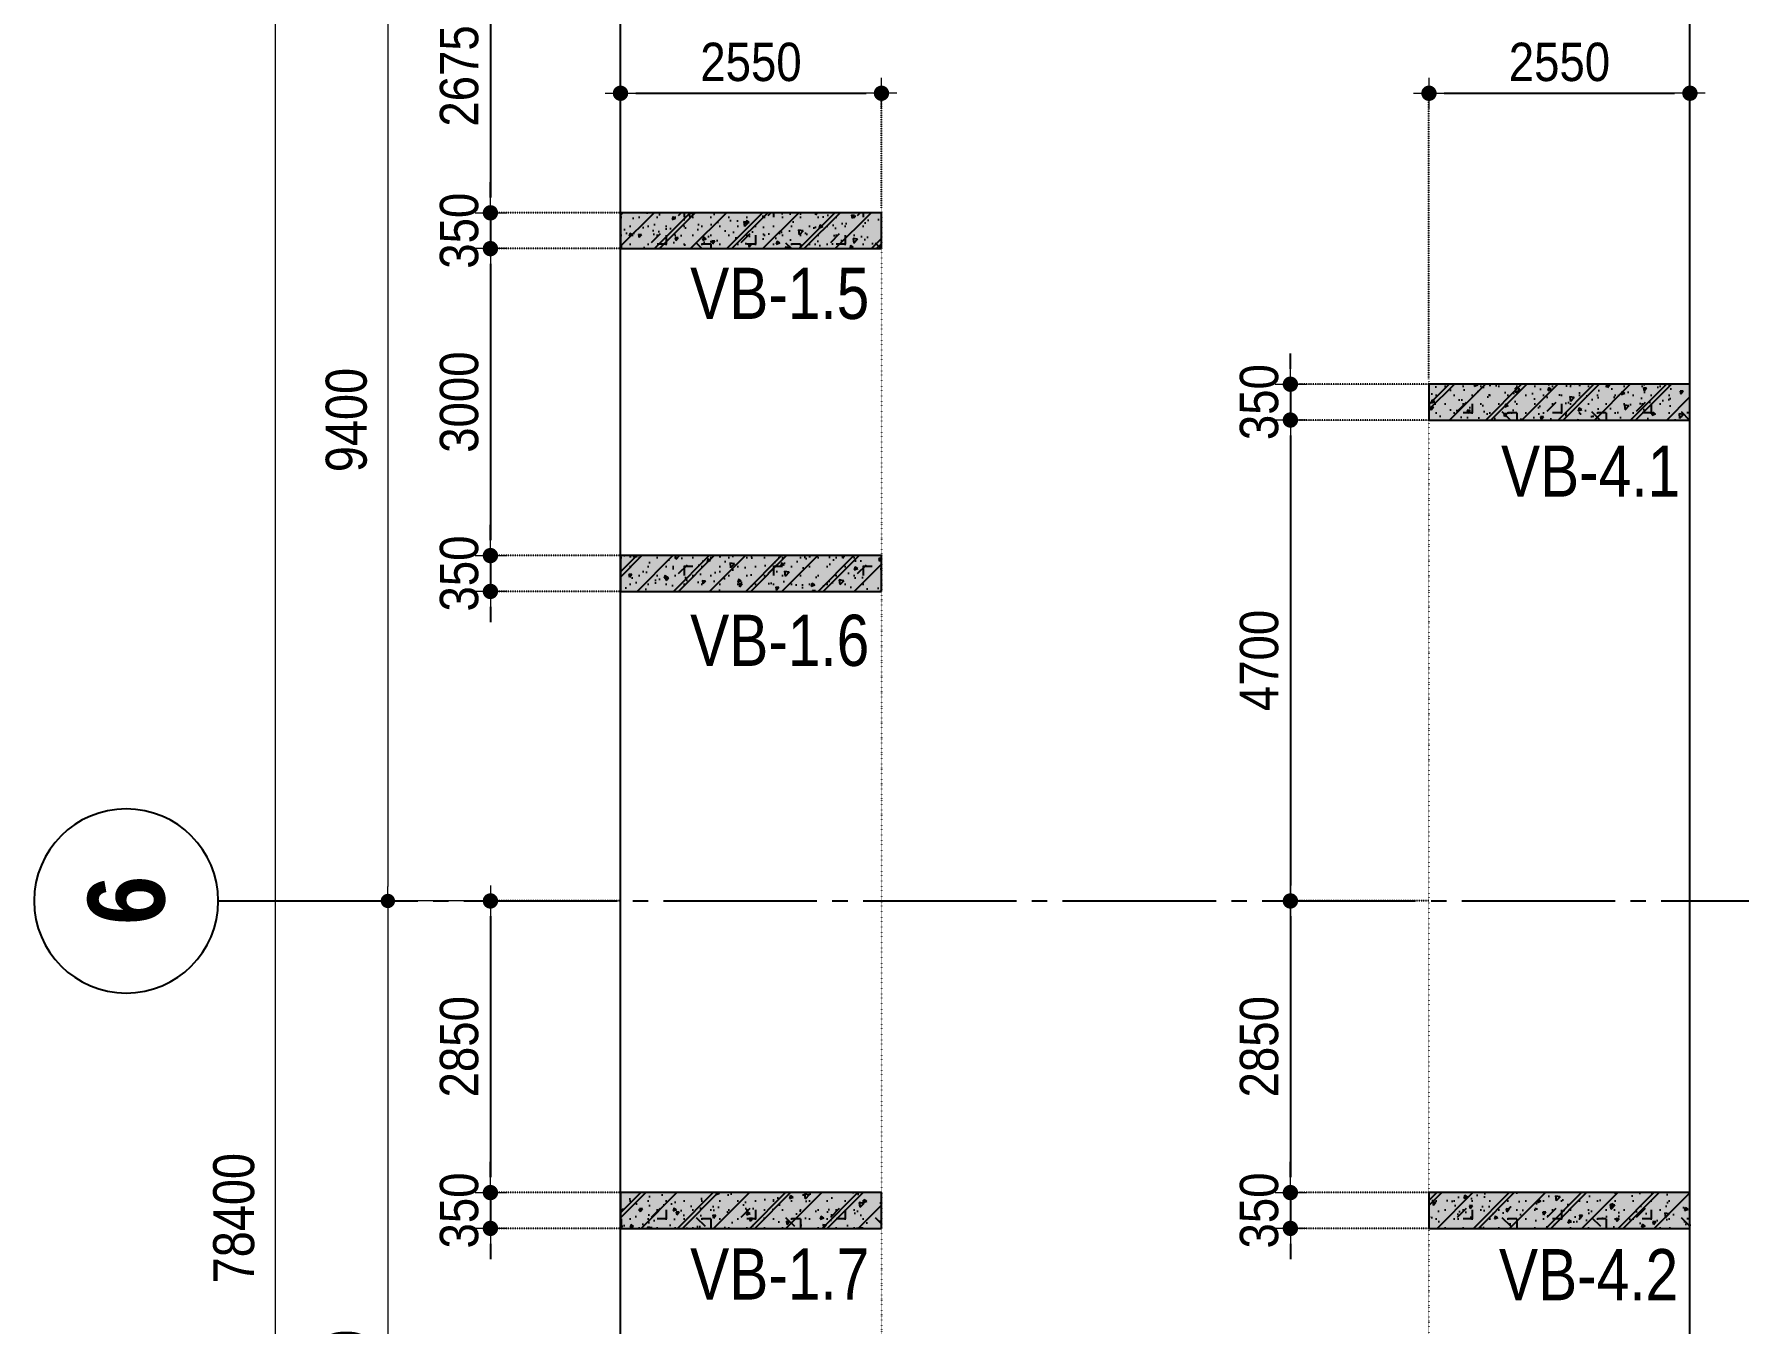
# Model space of a CAD drawing. Header units: millimetres. Extents: x -3973692 to -2843767, y 592734 to 838475.
# Drawn here: x -3077375 to -3060717, y 721998 to 734603 of the extents above; entities that cross this region are included whole.
import ezdxf
from ezdxf.enums import TextEntityAlignment as Align

# ---------------------------------------------------------------- set-up
doc = ezdxf.new("R2010")
doc.units = ezdxf.units.MM
doc.header["$MEASUREMENT"] = 0
doc.header["$PDMODE"] = 3
doc.header["$PDSIZE"] = -20
for name, pattern in [('CHG_XX_Luoi truc-Block B$0$MB_Luoi truc-150-TWB$0$Center101', [13, 10, -1, 1, -1]), ('DIVIDE2', [15.87499999999999, 6.349999999999998, -3.174999999999998, 0, -3.174999999999998, 0, -3.174999999999998]), ('DOT2', [0.125, 0, -0.125]), ('HIDDEN5', [2.8375, 1.25, -1.5875])]:
    doc.linetypes.add(name, pattern=pattern)
doc.layers.get('0').update_dxf_attribs({"lineweight": 9})
doc.layers.get('Defpoints').update_dxf_attribs({"color": 10, "lineweight": 0})
for name, color, linetype, lineweight in [("'S_General_Dim_1", 1, 'Continuous', 18), ("'S_General_Divide_3 Intermediate", 3, 'DIVIDE2', 40), ('CHG_XX_Cot_Block B-T4-7$0$DBAO', 3, 'Continuous', 13), ('CHG_XX_Luoi truc-Block B$0$Dim 200', 1, 'Continuous', 5), ('TEXT', 7, 'Continuous', 15)]:
    doc.layers.add(name, color=color, linetype=linetype, lineweight=lineweight)
for name, color, linetype in [('CHG_XX_Cot_Block B-T4-7$0$mb_cot tang 9-13 twb$0$Concrete Hatch', 218, 'Continuous'), ('CHG_XX_Cot_Block B-T4-7$0$mb_cot tang 9-13 twb$0$Concrete Line', 6, 'Continuous'), ('CHG_XX_Cot_Block B-T4-7$0$mb_cot tang 9-13 twb$0$Concrete Solid', 216, 'Continuous'), ('CHG_XX_Luoi truc-Block B$0$MB_Luoi truc-150-TWB$0$Grid', 34, 'Continuous'), ('CHG_XX_Luoi truc-Block B$0$MB_Luoi truc-150-TWB$0$Grid Line', 251, 'CHG_XX_Luoi truc-Block B$0$MB_Luoi truc-150-TWB$0$Center101'), ('dim', 1, 'Continuous')]:
    doc.layers.add(name, color=color, linetype=linetype)
doc.styles.add('arial', font='arial.ttf', dxfattribs={"width": 0.85})
doc.styles.add('CHG_XX_Luoi truc-Block B$0$MB_Luoi truc-150-TWB$0$Grid A-F$0$VNI-HelveCB', font='')
doc.styles.add('CHG_XX_Luoi truc-Block B$0$Star-HelCon', font='')
doc.styles.add('TTP-HelCon', font='')
doc.styles.get('CHG_XX_Luoi truc-Block B$0$MB_Luoi truc-150-TWB$0$Grid A-F$0$VNI-HelveCB').set_extended_font_data('VNI-Helve-Condense', bold=True)
doc.styles.get('CHG_XX_Luoi truc-Block B$0$Star-HelCon').set_extended_font_data('VNI-Helve-Condense')
doc.styles.get('TTP-HelCon').set_extended_font_data('VNI-Helve-Condense')
doc.dimstyles.new('150', dxfattribs={"dimscale": 150, "dimtxt": 2.5, "dimasz": 1, "dimexe": 0, "dimexo": 0, "dimgap": 0.75, "dimtad": 1, "dimdec": 0, "dimzin": 9, "dimdsep": 46, "dimtxsty": 'arial', "dimblk1": 'DIMDOT', "dimblk2": 'DIMDOT', "dimsah": 1, "dimcen": 2, "dimdle": 3, "dimclre": 8, "dimclrt": 2, "dimadec": 0, "dimazin": 0, "dimtfac": 1, "dimtdec": 0, "dimtix": 1, "dimtmove": 2, "dimatfit": 3, "dimldrblk": 'DIMPIJL', "dimfxl": 1, "dimtvp": 1.8, "dimtolj": 1, "dimtzin": 0, "dimarcsym": 0})
doc.dimstyles.new('CHG_XX_Luoi truc-Block B$0$Dim 200', dxfattribs={"dimscale": 200, "dimtxt": 2, "dimasz": 0.7, "dimexe": 1, "dimexo": 1, "dimgap": 1, "dimtad": 1, "dimdec": 0, "dimzin": 12, "dimdsep": 46, "dimtxsty": 'CHG_XX_Luoi truc-Block B$0$Star-HelCon', "dimblk": 'CHG_XX_Luoi truc-Block B$0$_Dot', "dimcen": 1, "dimclrd": 256, "dimclre": 256, "dimclrt": 3, "dimadec": 0, "dimazin": 0, "dimtfac": 1, "dimtdec": 0, "dimtix": 1, "dimtmove": 2, "dimatfit": 3, "dimldrblk": 'CHG_XX_Luoi truc-Block B$0$HTT Arrow 30', "dimfxl": 1, "dimtolj": 1, "dimtzin": 0, "dimarcsym": 0})

# ---------------------------------------------------------------- blocks, each defined once
blk = doc.blocks.new('*U3043')
at = {"layer": 'CHG_XX_Luoi truc-Block B$0$MB_Luoi truc-150-TWB$0$Grid', "lineweight": -2}
blk.add_line((0, -3), (0, 0), dxfattribs=at)
blk.add_circle((0, -9), 6, dxfattribs=at)
at = {"layer": 'CHG_XX_Luoi truc-Block B$0$MB_Luoi truc-150-TWB$0$Grid Line'}
blk.add_line((0, 0), (0, 189), dxfattribs=at)
at = {"layer": 'CHG_XX_Luoi truc-Block B$0$MB_Luoi truc-150-TWB$0$Grid', "lineweight": -2, "style": 'CHG_XX_Luoi truc-Block B$0$MB_Luoi truc-150-TWB$0$Grid A-F$0$VNI-HelveCB'}
for tag, p in [('GRIDSUB', (0, 198)), ('GRID', (0, -9))]:
    blk.add_attdef(tag, text='', height=5, dxfattribs=at).set_placement(p, align=Align.MIDDLE)
blk = doc.blocks.new('CHG_XX_Luoi truc-Block B$0$_Dot')
at = {"color": 0, "linetype": 'ByBlock', "lineweight": -2}
blk.add_line((-0.5, 0), (-1, 0), dxfattribs=at)
at = {"color": 0, "linetype": 'ByBlock', "const_width": 0.5}
blk.add_lwpolyline([(-0.25, 0, 1), (0.25, 0, 1)], format="xyb", close=True, dxfattribs=at)
blk = doc.blocks.new('*D3054')
at = {"layer": 'CHG_XX_Luoi truc-Block B$0$Dim 200', "lineweight": -2, "transparency": 16777216}
for p, q in [((8025584.807259982, 1099148.634998515), (8023615.11232847, 1099148.634998515)), ((8023815.11232847, 1099008.634998515), (8023815.11232847, 1089888.634998515)), ((8025584.807259982, 1089748.634998515), (8023615.11232847, 1089748.634998515))]:
    blk.add_line(p, q, dxfattribs=at)
at = {"layer": 'Defpoints', "color": 0, "transparency": 16777216}
for p in [(8025784.807259982, 1099148.634998515), (8023815.11232847, 1089748.634998515), (8025784.807259982, 1089748.634998515)]:
    blk.add_point(p, dxfattribs=at)
at = {"layer": 'CHG_XX_Luoi truc-Block B$0$Dim 200', "lineweight": -2, "transparency": 16777216, "xscale": 140, "yscale": 140, "zscale": 140}
for p, rotation in [((8023815.11232847, 1099148.634998515), 90), ((8023815.11232847, 1089748.634998515), 270)]:
    blk.add_blockref('CHG_XX_Luoi truc-Block B$0$_Dot', p, dxfattribs=dict(at, rotation=rotation))
at = {"layer": 'CHG_XX_Luoi truc-Block B$0$Dim 200', "color": 3, "transparency": 16777216, "insert": (8023410.845661803, 1094448.634998517), "char_height": 400, "attachment_point": 5, "rotation": 90, "style": 'CHG_XX_Luoi truc-Block B$0$Star-HelCon'}
blk.add_mtext('\\A1;9400', dxfattribs=at)
blk = doc.blocks.new('CHG_XX_Luoi truc-Block B$0$HTT Arrow 30')
blk.add_hatch(color=256).paths.add_polyline_path([(-2.5, 0.3750000000000002), (-2.5, -0.3749999999999998), (0, 0)])
at = {"color": 0, "linetype": 'ByBlock', "lineweight": -2}
for p, q in [((0, 0), (-2.5, 0.3750000000000002)), ((-2.5, -0.3749999999999998), (-2.5, 0.3750000000000002)), ((0, 0), (-2.5, -0.3749999999999998))]:
    blk.add_line(p, q, dxfattribs=at)
blk = doc.blocks.new('*D3055')
at = {"layer": 'CHG_XX_Luoi truc-Block B$0$Dim 200', "lineweight": -2, "transparency": 16777216}
for p, q in [((8025584.807259982, 1089748.634998515), (8023615.11232847, 1089748.634998515)), ((8023815.11232847, 1089608.634998515), (8023815.11232847, 1080488.634998515)), ((8025584.807259982, 1080348.634998515), (8023615.11232847, 1080348.634998515))]:
    blk.add_line(p, q, dxfattribs=at)
at = {"layer": 'Defpoints', "color": 0, "transparency": 16777216}
for p in [(8025784.807259982, 1089748.634998515), (8023815.11232847, 1080348.634998515), (8025784.807259982, 1080348.634998515)]:
    blk.add_point(p, dxfattribs=at)
at = {"layer": 'CHG_XX_Luoi truc-Block B$0$Dim 200', "lineweight": -2, "transparency": 16777216, "xscale": 140, "yscale": 140, "zscale": 140}
for p, rotation in [((8023815.11232847, 1089748.634998515), 90), ((8023815.11232847, 1080348.634998515), 270)]:
    blk.add_blockref('CHG_XX_Luoi truc-Block B$0$_Dot', p, dxfattribs=dict(at, rotation=rotation))
at = {"layer": 'CHG_XX_Luoi truc-Block B$0$Dim 200', "color": 3, "transparency": 16777216, "insert": (8023410.845661803, 1085048.634998517), "char_height": 400, "attachment_point": 5, "rotation": 90, "style": 'CHG_XX_Luoi truc-Block B$0$Star-HelCon'}
blk.add_mtext('\\A1;9400', dxfattribs=at)
blk = doc.blocks.new('*D3045')
at = {"layer": 'CHG_XX_Luoi truc-Block B$0$Dim 200', "lineweight": -2, "transparency": 16777216}
for p, q in [((8024551.736513704, 1125848.634998515), (8022515.368761293, 1125848.634998515)), ((8022715.368761293, 1125708.634998515), (8022715.368761293, 1047588.634998515)), ((8023790.975346348, 1047448.634998515), (8022515.368761293, 1047448.634998515))]:
    blk.add_line(p, q, dxfattribs=at)
at = {"layer": 'Defpoints', "color": 0, "transparency": 16777216}
for p in [(8024751.736513704, 1125848.634998515), (8022715.368761293, 1047448.634998515), (8023990.975346348, 1047448.634998515)]:
    blk.add_point(p, dxfattribs=at)
at = {"layer": 'CHG_XX_Luoi truc-Block B$0$Dim 200', "lineweight": -2, "transparency": 16777216, "xscale": 140, "yscale": 140, "zscale": 140}
for p, rotation in [((8022715.368761293, 1125848.634998515), 90), ((8022715.368761293, 1047448.634998515), 270)]:
    blk.add_blockref('CHG_XX_Luoi truc-Block B$0$_Dot', p, dxfattribs=dict(at, rotation=rotation))
at = {"layer": 'CHG_XX_Luoi truc-Block B$0$Dim 200', "color": 3, "transparency": 16777216, "insert": (8022311.102094626, 1086648.634998517), "char_height": 400, "attachment_point": 5, "rotation": 90, "style": 'CHG_XX_Luoi truc-Block B$0$Star-HelCon'}
blk.add_mtext('\\A1;78400', dxfattribs=at)
blk = doc.blocks.new('*U3109')
at = {"layer": 'CHG_XX_Cot_Block B-T4-7$0$mb_cot tang 9-13 twb$0$Concrete Hatch'}
h = blk.add_hatch(dxfattribs=at)
h.set_pattern_fill('CONCRETE', color=256, scale=50, style=0, pattern_type=2)
h.set_pattern_definition([(45, (1000.000000000029, -99.99999999999989), (-176.7766952966369, 176.7766952966369), []), (45, (1000.000000000029, -49.99999999999989), (-353.5533905932737, 353.5533905932738), []), (49.99999999999999, (1000.000000000029, -99.99999999999989), (358.6300913003767, -31.37606749129755), [37.5, -412.5]), (355, (1000.000000000029, -99.99999999999989), (-69.3756668065, 376.0960668500059), [30, -330]), (100.4514, (1029.885840000029, -102.6146699999999), (289.2546908570108, 344.7197710304768), [31.870095, -350.571056]), (46.18420000000001, (1000.000000000029, 1.13686837721616e-13), (533.6205243128222, -82.75950716450905), [56.25, -618.75]), (96.6356, (1044.468372500029, -6.8966534999999), (467.3313527743517, 487.0589354502209), [47.805144, -525.8565]), (351.1842, (1000.000000000029, 1.13686837721616e-13), (467.3309725668136, 487.0593004626623), [45, -495]), (21, (1050.000000000029, -24.99999999999989), (298.4535260592309, -201.3094453326694), [37.5, -412.5]), (326.0000000000001, (1050.000000000029, -24.99999999999989), (121.6576659607909, 362.5750225234265), [30, -330]), (71.4514, (1074.871116500029, -41.77580299999988), (420.111314290745, 161.2652483549762), [31.870095, -350.571056]), (37.50000000000001, (1000.000000000029, -99.99999999999989), (6.079927658645334, 166.4469269156558), [0, -326, 0, -335, 0, -331.25]), (7.499999999999999, (1000.000000000029, -99.99999999999989), (131.5347687210743, 197.2058559411801), [0, -191, 0, -318.5, 0, -126.25]), (327.5, (888.5000000000291, -99.99999999999989), (266.9112180862045, -11.2774358671899), [0, -125, 0, -390, 0, -517.5]), (317.5, (838.5000000000291, -99.99999999999989), (291.5930846711931, 50.05249116615882), [0, -162.5, 0, -259, 0, -367.5]), (0, (1175.000000000029, 75.00000000000011), (0, 875), [87.5, -787.5]), (0, (1437.500000000029, 250.0000000000001), (0, 875), [87.5, -787.5]), (0, (1262.500000000029, 600.0000000000001), (0, 875), [87.5, -350, 87.5, -350]), (90, (1175.000000000029, 75.00000000000011), (-875, 5.35782974626967e-14), [87.5, -787.5]), (90, (1262.500000000029, 600.0000000000001), (-875, 5.35782974626967e-14), [87.5, -787.5]), (90, (1525.000000000029, 250.0000000000001), (-875, 5.35782974626967e-14), [87.5, -787.5]), (90, (1700.000000000029, 512.5000000000001), (-875, 5.35782974626967e-14), [87.5, -787.5]), (135, (1262.500000000029, 75.00000000000011), (-875.016357447105, 8.881784197001252e-14), [123.76, -1113.7]), (135, (1350.000000000029, 600.0000000000001), (-875.016357447105, 8.881784197001252e-14), [123.76, -1113.7]), (45, (1437.500000000029, 250.0000000000001), (8.881784197001252e-14, 875.016357447105), [123.76, -247.485, 123.76, -742.455]), (0, (825.0000000000291, -99.99999999999989), (87.5, 87.5), [-175, 0])])
h.paths.add_polyline_path([(-750, 150), (-750, -199.9999999999999), (1800.000000000029, -200), (1800.000000000029, 150)])
at = {"layer": 'CHG_XX_Cot_Block B-T4-7$0$mb_cot tang 9-13 twb$0$Concrete Solid'}
blk.add_hatch(color=256, dxfattribs=at).paths.add_polyline_path([(-750, 150), (-750, -199.9999999999999), (1800.000000000029, -200), (1800.000000000029, 150)])
at = {"layer": 'CHG_XX_Cot_Block B-T4-7$0$mb_cot tang 9-13 twb$0$Concrete Line'}
blk.add_lwpolyline([(-750, 150), (-750, -199.9999999999999), (1800.000000000029, -200), (1800.000000000029, 150)], close=True, dxfattribs=at)
blk = doc.blocks.new('*U3110')
at = {"layer": 'CHG_XX_Cot_Block B-T4-7$0$mb_cot tang 9-13 twb$0$Concrete Hatch'}
h = blk.add_hatch(dxfattribs=at)
h.set_pattern_fill('CONCRETE', color=256, scale=50, style=0, pattern_type=2)
h.set_pattern_definition([(45, (1000.000000000029, 1.4210854715202e-13), (-176.7766952966369, 176.7766952966369), []), (45, (1000.000000000029, 50.00000000000014), (-353.5533905932737, 353.5533905932738), []), (49.99999999999999, (1000.000000000029, 1.4210854715202e-13), (358.6300913003767, -31.37606749129755), [37.5, -412.5]), (355, (1000.000000000029, 1.4210854715202e-13), (-69.3756668065, 376.0960668500059), [30, -330]), (100.4514, (1029.885840000029, -2.614669999999848), (289.2546908570108, 344.7197710304768), [31.870095, -350.571056]), (46.18420000000001, (1000.000000000029, 100.0000000000001), (533.6205243128222, -82.75950716450905), [56.25, -618.75]), (96.6356, (1044.468372500029, 93.10334650000013), (467.3313527743517, 487.0589354502209), [47.805144, -525.8565]), (351.1842, (1000.000000000029, 100.0000000000001), (467.3309725668136, 487.0593004626623), [45, -495]), (21, (1050.000000000029, 75.00000000000014), (298.4535260592309, -201.3094453326694), [37.5, -412.5]), (326.0000000000001, (1050.000000000029, 75.00000000000014), (121.6576659607909, 362.5750225234265), [30, -330]), (71.4514, (1074.871116500029, 58.22419700000015), (420.111314290745, 161.2652483549762), [31.870095, -350.571056]), (37.50000000000001, (1000.000000000029, 1.4210854715202e-13), (6.079927658645334, 166.4469269156558), [0, -326, 0, -335, 0, -331.25]), (7.499999999999999, (1000.000000000029, 1.4210854715202e-13), (131.5347687210743, 197.2058559411801), [0, -191, 0, -318.5, 0, -126.25]), (327.5, (888.5000000000291, 1.4210854715202e-13), (266.9112180862045, -11.2774358671899), [0, -125, 0, -390, 0, -517.5]), (317.5, (838.5000000000291, 1.4210854715202e-13), (291.5930846711931, 50.05249116615882), [0, -162.5, 0, -259, 0, -367.5]), (0, (1175.000000000029, 175.0000000000001), (0, 875), [87.5, -787.5]), (0, (1437.500000000029, 350.0000000000001), (0, 875), [87.5, -787.5]), (0, (1262.500000000029, 700.0000000000001), (0, 875), [87.5, -350, 87.5, -350]), (90, (1175.000000000029, 175.0000000000001), (-875, 5.35782974626967e-14), [87.5, -787.5]), (90, (1262.500000000029, 700.0000000000001), (-875, 5.35782974626967e-14), [87.5, -787.5]), (90, (1525.000000000029, 350.0000000000001), (-875, 5.35782974626967e-14), [87.5, -787.5]), (90, (1700.000000000029, 612.5000000000001), (-875, 5.35782974626967e-14), [87.5, -787.5]), (135, (1262.500000000029, 175.0000000000001), (-875.016357447105, 8.881784197001252e-14), [123.76, -1113.7]), (135, (1350.000000000029, 700.0000000000001), (-875.016357447105, 8.881784197001252e-14), [123.76, -1113.7]), (45, (1437.500000000029, 350.0000000000001), (8.881784197001252e-14, 875.016357447105), [123.76, -247.485, 123.76, -742.455]), (0, (825.0000000000291, 1.4210854715202e-13), (87.5, 87.5), [-175, 0])])
h.paths.add_polyline_path([(-750, 200), (-750, -149.9999999999999), (1800.000000000029, -150), (1800.000000000029, 200)])
at = {"layer": 'CHG_XX_Cot_Block B-T4-7$0$mb_cot tang 9-13 twb$0$Concrete Solid'}
blk.add_hatch(color=256, dxfattribs=at).paths.add_polyline_path([(-750, 200), (-750, -149.9999999999999), (1800.000000000029, -150), (1800.000000000029, 200)])
at = {"layer": 'CHG_XX_Cot_Block B-T4-7$0$mb_cot tang 9-13 twb$0$Concrete Line'}
blk.add_lwpolyline([(-750, 200), (-750, -149.9999999999999), (1800.000000000029, -150), (1800.000000000029, 200)], close=True, dxfattribs=at)
blk = doc.blocks.new('b')
at = {"layer": 'TEXT', "color": 3, "style": 'TTP-HelCon'}
for s, p in [('VB-1.5', (-22019.41461466718, -30412.02989465604)), ('VB-4.1', (-14096.19811466802, -32149.22539465595)), ('VB-1.6', (-22019.41461466718, -33802.91989465617)), ('VB-1.7', (-22019.41461466718, -39995.52789465617)), ('VB-4.2', (-14115.84111466724, -40002.29139465606))]:
    blk.add_text(s, height=500, dxfattribs=at).set_placement(p)
blk = doc.blocks.new('DIMDOT')
for p, q in [((1, 0), (-1, 0)), ((0, -1), (0, 1))]:
    blk.add_line(p, q)
at = {"const_width": 0.5}
blk.add_lwpolyline([(-0.25, 0, 1), (0.25, 0, 1)], format="xyb", close=True, dxfattribs=at)
blk = doc.blocks.new('*D915')
at = {"layer": "'S_General_Dim_1", "color": 8, "linetype": 'HIDDEN5', "lineweight": -2, "transparency": 16777216}
for p, q in [((-3071645.198556935, 735531.0114495863), (-3072916.355607327, 735531.0114495863)), ((-3071645.198563455, 732856.0114495863), (-3072916.355607327, 732856.0114495863))]:
    blk.add_line(p, q, dxfattribs=at)
at = {"layer": "'S_General_Dim_1", "color": 0, "lineweight": -2, "transparency": 16777216}
blk.add_line((-3072916.355607327, 735381.0114495863), (-3072916.355607327, 733006.0114495863), dxfattribs=at)
at = {"layer": 'Defpoints', "color": 0, "transparency": 16777216}
for p in [(-3071645.198556935, 735531.0114495863), (-3072916.355607327, 732856.0114495863), (-3071645.198563455, 732856.0114495863)]:
    blk.add_point(p, dxfattribs=at)
at = {"layer": "'S_General_Dim_1", "color": 0, "lineweight": -2, "transparency": 16777216, "xscale": 150, "yscale": 150, "zscale": 150}
for p, rotation in [((-3072916.355607327, 735531.0114495863), 90), ((-3072916.355607327, 732856.0114495863), 270)]:
    blk.add_blockref('DIMDOT', p, dxfattribs=dict(at, rotation=rotation))
at = {"layer": "'S_General_Dim_1", "color": 2, "transparency": 16777216, "insert": (-3073220.320477722, 734193.5114495871), "char_height": 375, "attachment_point": 5, "rotation": 90, "style": 'arial'}
blk.add_mtext('\\A1;2675', dxfattribs=at)
blk = doc.blocks.new('DIMPIJL')
at = {"linetype": 'ByBlock'}
blk.add_solid([(-2.5, 0.4166666666666686), (-2.5, -0.4166666666666686), (0, 0)], dxfattribs=at)
blk = doc.blocks.new('*D916')
at = {"layer": "'S_General_Dim_1", "color": 0, "lineweight": -2, "transparency": 16777216}
for p, q in [((-3072916.355607329, 733006.0114495863), (-3072916.355607329, 733156.0114495863)), ((-3072916.355607329, 732856.0114495863), (-3072916.355607329, 732506.0114486765)), ((-3072916.355607329, 732356.0114486765), (-3072916.355607329, 732206.0114486765))]:
    blk.add_line(p, q, dxfattribs=at)
at = {"layer": "'S_General_Dim_1", "color": 8, "linetype": 'HIDDEN5', "lineweight": -2, "transparency": 16777216}
for p, q in [((-3071645.198563455, 732856.0114495863), (-3072916.355607329, 732856.0114495863)), ((-3071645.198556935, 732506.0114486765), (-3072916.355607329, 732506.0114486765))]:
    blk.add_line(p, q, dxfattribs=at)
at = {"layer": 'Defpoints', "color": 0, "transparency": 16777216}
for p in [(-3071645.198563455, 732856.0114495863), (-3072916.355607329, 732506.0114486765), (-3071645.198556935, 732506.0114486765)]:
    blk.add_point(p, dxfattribs=at)
at = {"layer": "'S_General_Dim_1", "color": 0, "lineweight": -2, "transparency": 16777216, "xscale": 150, "yscale": 150, "zscale": 150}
for p, rotation in [((-3072916.355607329, 732856.0114495863), 270), ((-3072916.355607329, 732506.0114486765), 90)]:
    blk.add_blockref('DIMDOT', p, dxfattribs=dict(at, rotation=rotation))
at = {"layer": "'S_General_Dim_1", "color": 2, "transparency": 16777216, "insert": (-3073220.448376769, 732681.0114491321), "char_height": 375, "attachment_point": 5, "rotation": 90, "style": 'arial'}
blk.add_mtext('\\A1;350', dxfattribs=at)
blk = doc.blocks.new('*D917')
at = {"layer": "'S_General_Dim_1", "color": 8, "linetype": 'HIDDEN5', "lineweight": -2, "transparency": 16777216}
for p, q in [((-3071645.198556935, 732506.0114486765), (-3072916.35560733, 732506.0114486765)), ((-3071645.198556935, 729506.0114495864), (-3072916.35560733, 729506.0114495864))]:
    blk.add_line(p, q, dxfattribs=at)
at = {"layer": "'S_General_Dim_1", "color": 0, "lineweight": -2, "transparency": 16777216}
blk.add_line((-3072916.35560733, 732356.0114486765), (-3072916.35560733, 729656.0114495864), dxfattribs=at)
at = {"layer": 'Defpoints', "color": 0, "transparency": 16777216}
for p in [(-3071645.198556935, 732506.0114486765), (-3072916.35560733, 729506.0114495864), (-3071645.198556935, 729506.0114495864)]:
    blk.add_point(p, dxfattribs=at)
at = {"layer": "'S_General_Dim_1", "color": 0, "lineweight": -2, "transparency": 16777216, "xscale": 150, "yscale": 150, "zscale": 150}
for p, rotation in [((-3072916.35560733, 732506.0114486765), 90), ((-3072916.35560733, 729506.0114495864), 270)]:
    blk.add_blockref('DIMDOT', p, dxfattribs=dict(at, rotation=rotation))
at = {"layer": "'S_General_Dim_1", "color": 2, "transparency": 16777216, "insert": (-3073220.44837677, 731006.0114491322), "char_height": 375, "attachment_point": 5, "rotation": 90, "style": 'arial'}
blk.add_mtext('\\A1;3000', dxfattribs=at)
blk = doc.blocks.new('*D918')
at = {"layer": "'S_General_Dim_1", "color": 0, "lineweight": -2, "transparency": 16777216}
for p, q in [((-3072916.355607333, 729656.0114495864), (-3072916.355607333, 729806.0114495864)), ((-3072916.355607333, 729506.0114495864), (-3072916.355607333, 729156.0114495863)), ((-3072916.355607333, 729006.0114495863), (-3072916.355607333, 728856.0114495863))]:
    blk.add_line(p, q, dxfattribs=at)
at = {"layer": "'S_General_Dim_1", "color": 8, "linetype": 'HIDDEN5', "lineweight": -2, "transparency": 16777216}
for p, q in [((-3071645.198556935, 729506.0114495864), (-3072916.355607333, 729506.0114495864)), ((-3071645.198556935, 729156.0114495863), (-3072916.355607333, 729156.0114495863))]:
    blk.add_line(p, q, dxfattribs=at)
at = {"layer": 'Defpoints', "color": 0, "transparency": 16777216}
for p in [(-3071645.198556935, 729506.0114495864), (-3072916.355607333, 729156.0114495863), (-3071645.198556935, 729156.0114495863)]:
    blk.add_point(p, dxfattribs=at)
at = {"layer": "'S_General_Dim_1", "color": 0, "lineweight": -2, "transparency": 16777216, "xscale": 150, "yscale": 150, "zscale": 150}
for p, rotation in [((-3072916.355607333, 729506.0114495864), 270), ((-3072916.355607333, 729156.0114495863), 90)]:
    blk.add_blockref('DIMDOT', p, dxfattribs=dict(at, rotation=rotation))
at = {"layer": "'S_General_Dim_1", "color": 2, "transparency": 16777216, "insert": (-3073220.448376773, 729331.0114495871), "char_height": 375, "attachment_point": 5, "rotation": 90, "style": 'arial'}
blk.add_mtext('\\A1;350', dxfattribs=at)
blk = doc.blocks.new('*D919')
at = {"layer": "'S_General_Dim_1", "color": 8, "linetype": 'HIDDEN5', "lineweight": -2, "transparency": 16777216}
for p, q in [((-3071645.198556935, 726131.0114495863), (-3072916.355607336, 726131.0114495863)), ((-3071645.198556935, 723281.0114510708), (-3072916.355607336, 723281.0114510708))]:
    blk.add_line(p, q, dxfattribs=at)
at = {"layer": "'S_General_Dim_1", "color": 0, "lineweight": -2, "transparency": 16777216}
blk.add_line((-3072916.355607336, 725981.0114495863), (-3072916.355607336, 723431.0114510708), dxfattribs=at)
at = {"layer": 'Defpoints', "color": 0, "transparency": 16777216}
for p in [(-3071645.198556935, 726131.0114495863), (-3072916.355607336, 723281.0114510708), (-3071645.198556935, 723281.0114510708)]:
    blk.add_point(p, dxfattribs=at)
at = {"layer": "'S_General_Dim_1", "color": 0, "lineweight": -2, "transparency": 16777216, "xscale": 150, "yscale": 150, "zscale": 150}
for p, rotation in [((-3072916.355607336, 726131.0114495863), 90), ((-3072916.355607336, 723281.0114510708), 270)]:
    blk.add_blockref('DIMDOT', p, dxfattribs=dict(at, rotation=rotation))
at = {"layer": "'S_General_Dim_1", "color": 2, "transparency": 16777216, "insert": (-3073220.320477732, 724706.0114503293), "char_height": 375, "attachment_point": 5, "rotation": 90, "style": 'arial'}
blk.add_mtext('\\A1;2850', dxfattribs=at)
blk = doc.blocks.new('*D920')
at = {"layer": "'S_General_Dim_1", "color": 0, "lineweight": -2, "transparency": 16777216}
for p, q in [((-3072916.355607339, 723431.0114510708), (-3072916.355607339, 723581.0114510708)), ((-3072916.355607339, 723281.0114510708), (-3072916.355607339, 722931.0114510708)), ((-3072916.355607339, 722781.0114510708), (-3072916.355607339, 722631.0114510708))]:
    blk.add_line(p, q, dxfattribs=at)
at = {"layer": "'S_General_Dim_1", "color": 8, "linetype": 'HIDDEN5', "lineweight": -2, "transparency": 16777216}
for p, q in [((-3071645.198556935, 723281.0114510708), (-3072916.355607339, 723281.0114510708)), ((-3071645.198556935, 722931.0114510708), (-3072916.355607339, 722931.0114510708))]:
    blk.add_line(p, q, dxfattribs=at)
at = {"layer": 'Defpoints', "color": 0, "transparency": 16777216}
for p in [(-3071645.198556935, 723281.0114510708), (-3072916.355607339, 722931.0114510708), (-3071645.198556935, 722931.0114510708)]:
    blk.add_point(p, dxfattribs=at)
at = {"layer": "'S_General_Dim_1", "color": 0, "lineweight": -2, "transparency": 16777216, "xscale": 150, "yscale": 150, "zscale": 150}
for p, rotation in [((-3072916.355607339, 723281.0114510708), 270), ((-3072916.355607339, 722931.0114510708), 90)]:
    blk.add_blockref('DIMDOT', p, dxfattribs=dict(at, rotation=rotation))
at = {"layer": "'S_General_Dim_1", "color": 2, "transparency": 16777216, "insert": (-3073220.448376779, 723106.0114510716), "char_height": 375, "attachment_point": 5, "rotation": 90, "style": 'arial'}
blk.add_mtext('\\A1;350', dxfattribs=at)
blk = doc.blocks.new('*D937')
at = {"layer": "'S_General_Dim_1", "color": 8, "linetype": 'HIDDEN5', "lineweight": -2, "transparency": 16777216}
for p, q in [((-3071645.198556934, 732906.0114486765), (-3071645.198556934, 734024.5248366432)), ((-3069095.198556934, 732906.0114486765), (-3069095.198556934, 734024.5248366432))]:
    blk.add_line(p, q, dxfattribs=at)
at = {"layer": "'S_General_Dim_1", "color": 0, "lineweight": -2, "transparency": 16777216}
blk.add_line((-3071495.198556934, 734024.5248366432), (-3069245.198556934, 734024.5248366432), dxfattribs=at)
at = {"layer": 'Defpoints', "color": 0, "transparency": 16777216}
for p in [(-3069095.198556934, 734024.5248366432), (-3071645.198556934, 732906.0114486765), (-3069095.198556934, 732906.0114486765)]:
    blk.add_point(p, dxfattribs=at)
at = {"layer": "'S_General_Dim_1", "color": 0, "lineweight": -2, "transparency": 16777216, "xscale": 150, "yscale": 150, "zscale": 150, "rotation": 180}
blk.add_blockref('DIMDOT', (-3071645.198556934, 734024.5248366432), dxfattribs=at)
at = {"layer": "'S_General_Dim_1", "color": 0, "lineweight": -2, "transparency": 16777216, "xscale": 150, "yscale": 150, "zscale": 150}
blk.add_blockref('DIMDOT', (-3069095.198556934, 734024.5248366432), dxfattribs=at)
at = {"layer": "'S_General_Dim_1", "color": 2, "transparency": 16777216, "insert": (-3070370.198556934, 734328.4897070389), "char_height": 375, "attachment_point": 5, "style": 'arial'}
blk.add_mtext('\\A1;2550', dxfattribs=at)
blk = doc.blocks.new('*D938')
at = {"layer": "'S_General_Dim_1", "color": 8, "linetype": 'HIDDEN5', "lineweight": -2, "transparency": 16777216}
for p, q in [((-3063745.198556934, 731231.0114507511), (-3063745.198556934, 734024.5248366432)), ((-3061195.198556934, 731231.0114507511), (-3061195.198556934, 734024.5248366432))]:
    blk.add_line(p, q, dxfattribs=at)
at = {"layer": "'S_General_Dim_1", "color": 0, "lineweight": -2, "transparency": 16777216}
blk.add_line((-3063595.198556934, 734024.5248366432), (-3061345.198556934, 734024.5248366432), dxfattribs=at)
at = {"layer": 'Defpoints', "color": 0, "transparency": 16777216}
for p in [(-3061195.198556934, 734024.5248366432), (-3063745.198556934, 731231.0114507511), (-3061195.198556934, 731231.0114507511)]:
    blk.add_point(p, dxfattribs=at)
at = {"layer": "'S_General_Dim_1", "color": 0, "lineweight": -2, "transparency": 16777216, "xscale": 150, "yscale": 150, "zscale": 150, "rotation": 180}
blk.add_blockref('DIMDOT', (-3063745.198556934, 734024.5248366432), dxfattribs=at)
at = {"layer": "'S_General_Dim_1", "color": 0, "lineweight": -2, "transparency": 16777216, "xscale": 150, "yscale": 150, "zscale": 150}
blk.add_blockref('DIMDOT', (-3061195.198556934, 734024.5248366432), dxfattribs=at)
at = {"layer": "'S_General_Dim_1", "color": 2, "transparency": 16777216, "insert": (-3062470.198556934, 734328.4897070389), "char_height": 375, "attachment_point": 5, "style": 'arial'}
blk.add_mtext('\\A1;2550', dxfattribs=at)
blk = doc.blocks.new('*D1001')
at = {"layer": "'S_General_Dim_1", "color": 0, "lineweight": -2, "transparency": 16777216}
for p, q in [((-3065099.377979061, 731331.0114507513), (-3065099.377979061, 731481.0114507513)), ((-3065099.377979061, 731181.0114507513), (-3065099.377979061, 730831.0114507513)), ((-3065099.377979061, 730681.0114507513), (-3065099.377979061, 730531.0114507513))]:
    blk.add_line(p, q, dxfattribs=at)
at = {"layer": "'S_General_Dim_1", "color": 8, "linetype": 'HIDDEN5', "lineweight": -2, "transparency": 16777216}
for p, q in [((-3063745.198563455, 731181.0114507513), (-3065099.377979061, 731181.0114507513)), ((-3063745.198563455, 730831.0114507513), (-3065099.377979061, 730831.0114507513))]:
    blk.add_line(p, q, dxfattribs=at)
at = {"layer": 'Defpoints', "color": 0, "transparency": 16777216}
for p in [(-3063745.198563455, 731181.0114507513), (-3065099.377979061, 730831.0114507513), (-3063745.198563455, 730831.0114507513)]:
    blk.add_point(p, dxfattribs=at)
at = {"layer": "'S_General_Dim_1", "color": 0, "lineweight": -2, "transparency": 16777216, "xscale": 150, "yscale": 150, "zscale": 150}
for p, rotation in [((-3065099.377979061, 731181.0114507513), 270), ((-3065099.377979061, 730831.0114507513), 90)]:
    blk.add_blockref('DIMDOT', p, dxfattribs=dict(at, rotation=rotation))
at = {"layer": "'S_General_Dim_1", "color": 2, "transparency": 16777216, "insert": (-3065403.470748501, 731006.0114507522), "char_height": 375, "attachment_point": 5, "rotation": 90, "style": 'arial'}
blk.add_mtext('\\A1;350', dxfattribs=at)
blk = doc.blocks.new('*D1002')
at = {"layer": "'S_General_Dim_1", "color": 8, "linetype": 'HIDDEN5', "lineweight": -2, "transparency": 16777216}
for p, q in [((-3063745.198563455, 730831.0114507513), (-3065099.377979062, 730831.0114507513)), ((-3063745.198556935, 726131.0114495863), (-3065099.377979062, 726131.0114495863))]:
    blk.add_line(p, q, dxfattribs=at)
at = {"layer": "'S_General_Dim_1", "color": 0, "lineweight": -2, "transparency": 16777216}
blk.add_line((-3065099.377979062, 730681.0114507513), (-3065099.377979062, 726281.0114495863), dxfattribs=at)
at = {"layer": 'Defpoints', "color": 0, "transparency": 16777216}
for p in [(-3063745.198563455, 730831.0114507513), (-3065099.377979062, 726131.0114495863), (-3063745.198556935, 726131.0114495863)]:
    blk.add_point(p, dxfattribs=at)
at = {"layer": "'S_General_Dim_1", "color": 0, "lineweight": -2, "transparency": 16777216, "xscale": 150, "yscale": 150, "zscale": 150}
for p, rotation in [((-3065099.377979062, 730831.0114507513), 90), ((-3065099.377979062, 726131.0114495863), 270)]:
    blk.add_blockref('DIMDOT', p, dxfattribs=dict(at, rotation=rotation))
at = {"layer": "'S_General_Dim_1", "color": 2, "transparency": 16777216, "insert": (-3065403.342849457, 728481.0114501696), "char_height": 375, "attachment_point": 5, "rotation": 90, "style": 'arial'}
blk.add_mtext('\\A1;4700', dxfattribs=at)
blk = doc.blocks.new('*D1003')
at = {"layer": "'S_General_Dim_1", "color": 8, "linetype": 'HIDDEN5', "lineweight": -2, "transparency": 16777216}
for p, q in [((-3063745.198556935, 726131.0114495863), (-3065099.377979063, 726131.0114495863)), ((-3063745.198556935, 723281.0114510708), (-3065099.377979063, 723281.0114510708))]:
    blk.add_line(p, q, dxfattribs=at)
at = {"layer": "'S_General_Dim_1", "color": 0, "lineweight": -2, "transparency": 16777216}
blk.add_line((-3065099.377979063, 725981.0114495863), (-3065099.377979063, 723431.0114510708), dxfattribs=at)
at = {"layer": 'Defpoints', "color": 0, "transparency": 16777216}
for p in [(-3063745.198556935, 726131.0114495863), (-3065099.377979063, 723281.0114510708), (-3063745.198556935, 723281.0114510708)]:
    blk.add_point(p, dxfattribs=at)
at = {"layer": "'S_General_Dim_1", "color": 0, "lineweight": -2, "transparency": 16777216, "xscale": 150, "yscale": 150, "zscale": 150}
for p, rotation in [((-3065099.377979063, 726131.0114495863), 90), ((-3065099.377979063, 723281.0114510708), 270)]:
    blk.add_blockref('DIMDOT', p, dxfattribs=dict(at, rotation=rotation))
at = {"layer": "'S_General_Dim_1", "color": 2, "transparency": 16777216, "insert": (-3065403.342849459, 724706.0114503293), "char_height": 375, "attachment_point": 5, "rotation": 90, "style": 'arial'}
blk.add_mtext('\\A1;2850', dxfattribs=at)
blk = doc.blocks.new('*D1004')
at = {"layer": "'S_General_Dim_1", "color": 0, "lineweight": -2, "transparency": 16777216}
for p, q in [((-3065099.377979064, 723431.0114510708), (-3065099.377979064, 723581.0114510708)), ((-3065099.377979064, 723281.0114510708), (-3065099.377979064, 722931.0114510708)), ((-3065099.377979064, 722781.0114510708), (-3065099.377979064, 722631.0114510708))]:
    blk.add_line(p, q, dxfattribs=at)
at = {"layer": "'S_General_Dim_1", "color": 8, "linetype": 'HIDDEN5', "lineweight": -2, "transparency": 16777216}
for p, q in [((-3063745.198556935, 723281.0114510708), (-3065099.377979064, 723281.0114510708)), ((-3063745.198563458, 722931.0114510708), (-3065099.377979064, 722931.0114510708))]:
    blk.add_line(p, q, dxfattribs=at)
at = {"layer": 'Defpoints', "color": 0, "transparency": 16777216}
for p in [(-3063745.198556935, 723281.0114510708), (-3065099.377979064, 722931.0114510708), (-3063745.198563458, 722931.0114510708)]:
    blk.add_point(p, dxfattribs=at)
at = {"layer": "'S_General_Dim_1", "color": 0, "lineweight": -2, "transparency": 16777216, "xscale": 150, "yscale": 150, "zscale": 150}
for p, rotation in [((-3065099.377979064, 723281.0114510708), 270), ((-3065099.377979064, 722931.0114510708), 90)]:
    blk.add_blockref('DIMDOT', p, dxfattribs=dict(at, rotation=rotation))
at = {"layer": "'S_General_Dim_1", "color": 2, "transparency": 16777216, "insert": (-3065403.470748505, 723106.0114510716), "char_height": 375, "attachment_point": 5, "rotation": 90, "style": 'arial'}
blk.add_mtext('\\A1;350', dxfattribs=at)
blk = doc.blocks.new('CHG_XX_Luoi truc-Block B', base_point=(8026088.360705459, 1047448.634998515))
at = {"layer": 'CHG_XX_Luoi truc-Block B$0$MB_Luoi truc-150-TWB$0$Grid Line'}
for p, q in [((8026088.360705459, 1046158.106275458), (8026088.360705459, 1128272.58077566)), ((8036538.360705458, 1046158.106275256), (8036538.360705458, 1128272.580775458))]:
    blk.add_line(p, q, dxfattribs=at)
at = {"layer": 'CHG_XX_Luoi truc-Block B$0$MB_Luoi truc-150-TWB$0$Grid'}
ref = blk.add_blockref('*U3043', (8022608.235654154, 1089748.634998515), dxfattribs=dict(at, xscale=-150, yscale=150, zscale=150, rotation=270))
ref.add_attrib('GRID', '6', dxfattribs={"lineweight": -2, "height": 750, "rotation": 90, "style": 'CHG_XX_Luoi truc-Block B$0$MB_Luoi truc-150-TWB$0$Grid A-F$0$VNI-HelveCB'}).set_placement((8021258.235654154, 1089754.634998515), align=Align.MIDDLE)
at = {"layer": 'CHG_XX_Luoi truc-Block B$0$Dim 200'}
for base, p1, p2, picture, middle in [((8022715.368761293, 1047448.634998515), (8024751.736513704, 1125848.634998515), (8023990.975346348, 1047448.634998515), '*D3045', (8022311.102094626, 1086648.634998517)), ((8023815.11232847, 1089748.634998515), (8025784.807259982, 1099148.634998515), (8025784.807259982, 1089748.634998515), '*D3054', (8023410.845661803, 1094448.634998517)), ((8023815.11232847, 1080348.634998515), (8025784.807259982, 1089748.634998515), (8025784.807259982, 1080348.634998515), '*D3055', (8023410.845661803, 1085048.634998517))]:
    dim = blk.add_linear_dim(base=base, p1=p1, p2=p2, angle=90, dimstyle='CHG_XX_Luoi truc-Block B$0$Dim 200', dxfattribs=at)
    dim.commit()
    dim.dimension.update_dxf_attribs({"geometry": picture, "text_midpoint": middle})
blk = doc.blocks.new('CHG_XX_Cot_Block B-T4-7', base_point=(8026088.360705459, 1047448.634998515))
at = {"layer": 'CHG_XX_Cot_Block B-T4-7$0$DBAO'}
blk.add_blockref('CHG_XX_Luoi truc-Block B', (8026088.360705459, 1047448.634998515), dxfattribs=at)
at = {"layer": 'CHG_XX_Cot_Block B-T4-7$0$mb_cot tang 9-13 twb$0$Concrete Line', "rotation": 180}
for name, p in [('*U3110', (8027888.360698939, 1096323.634998515)), ('*U3109', (8035788.360698939, 1094598.63499968)), ('*U3110', (8027888.360698939, 1092973.634998515)), ('*U3109', (8027888.360698939, 1086698.635)), ('*U3109', (8035788.360698936, 1086698.635))]:
    blk.add_blockref(name, p, dxfattribs=at)

msp = doc.modelspace()

# ---------------------------------------------------------------- linework, layer by layer
at = {"layer": 'dim', "linetype": 'DOT2', "ltscale": 10}
for p, q in [((-3069095.198556934, 732906.0114486765), (-3069095.198556934, 713706.0114495861)), ((-3063745.198556934, 731206.0114507511), (-3063745.198556934, 715406.011450751))]:
    msp.add_line(p, q, dxfattribs=at)

# ---------------------------------------------------------------- block references
at = {"layer": "'S_General_Divide_3 Intermediate"}
msp.add_blockref('CHG_XX_Cot_Block B-T4-7', (-3071645.198556934, 683831.0114495861), dxfattribs=at)
at = {"layer": 'dim'}
msp.add_blockref('b', (-3048945.198556815, 762231.011449586), dxfattribs=at)

# ---------------------------------------------------------------- dimensions: what is measured, and where the dimension line sits
at = {"layer": "'S_General_Dim_1"}
for base, p1, p2, picture, middle in [((-3072916.355607327, 732856.0114495863), (-3071645.198556934, 735531.011449586), (-3071645.198563454, 732856.011449586), '*D915', (-3073220.320477722, 734193.5114495871)), ((-3072916.355607329, 732506.0114486765), (-3071645.198563454, 732856.011449586), (-3071645.198556934, 732506.0114486762), '*D916', (-3073220.448376769, 732681.0114491321)), ((-3072916.35560733, 729506.0114495864), (-3071645.198556934, 732506.0114486762), (-3071645.198556934, 729506.0114495861), '*D917', (-3073220.44837677, 731006.0114491322)), ((-3065099.377979061, 730831.0114507513), (-3063745.198563454, 731181.0114507511), (-3063745.198563454, 730831.0114507511), '*D1001', (-3065403.470748501, 731006.0114507522)), ((-3065099.377979062, 726131.0114495863), (-3063745.198563454, 730831.0114507511), (-3063745.198556934, 726131.011449586), '*D1002', (-3065403.342849457, 728481.0114501696)), ((-3072916.355607333, 729156.0114495863), (-3071645.198556934, 729506.0114495861), (-3071645.198556934, 729156.011449586), '*D918', (-3073220.448376773, 729331.0114495871)), ((-3072916.355607336, 723281.0114510708), (-3071645.198556934, 726131.011449586), (-3071645.198556934, 723281.0114510705), '*D919', (-3073220.320477732, 724706.0114503293)), ((-3065099.377979063, 723281.0114510708), (-3063745.198556934, 726131.011449586), (-3063745.198556934, 723281.0114510705), '*D1003', (-3065403.342849459, 724706.0114503293)), ((-3072916.355607339, 722931.0114510708), (-3071645.198556934, 723281.0114510705), (-3071645.198556934, 722931.0114510705), '*D920', (-3073220.448376779, 723106.0114510716)), ((-3065099.377979064, 722931.0114510708), (-3063745.198556934, 723281.0114510705), (-3063745.198563457, 722931.0114510705), '*D1004', (-3065403.470748505, 723106.0114510716))]:
    dim = msp.add_linear_dim(base=base, p1=p1, p2=p2, angle=90, dimstyle='150', dxfattribs=at)
    dim.commit()
    dim.dimension.update_dxf_attribs({"geometry": picture, "text_midpoint": middle})
for base, p1, p2, picture, middle in [((-3069095.198556934, 734024.5248366432), (-3071645.198556934, 732906.0114486765), (-3069095.198556934, 732906.0114486765), '*D937', (-3070370.198556934, 734328.4897070389)), ((-3061195.198556934, 734024.5248366432), (-3063745.198556934, 731231.0114507511), (-3061195.198556934, 731231.0114507511), '*D938', (-3062470.198556934, 734328.4897070389))]:
    dim = msp.add_linear_dim(base=base, p1=p1, p2=p2, dimstyle='150', dxfattribs=at)
    dim.commit()
    dim.dimension.update_dxf_attribs({"geometry": picture, "text_midpoint": middle})

doc.saveas('drawing.dxf')
